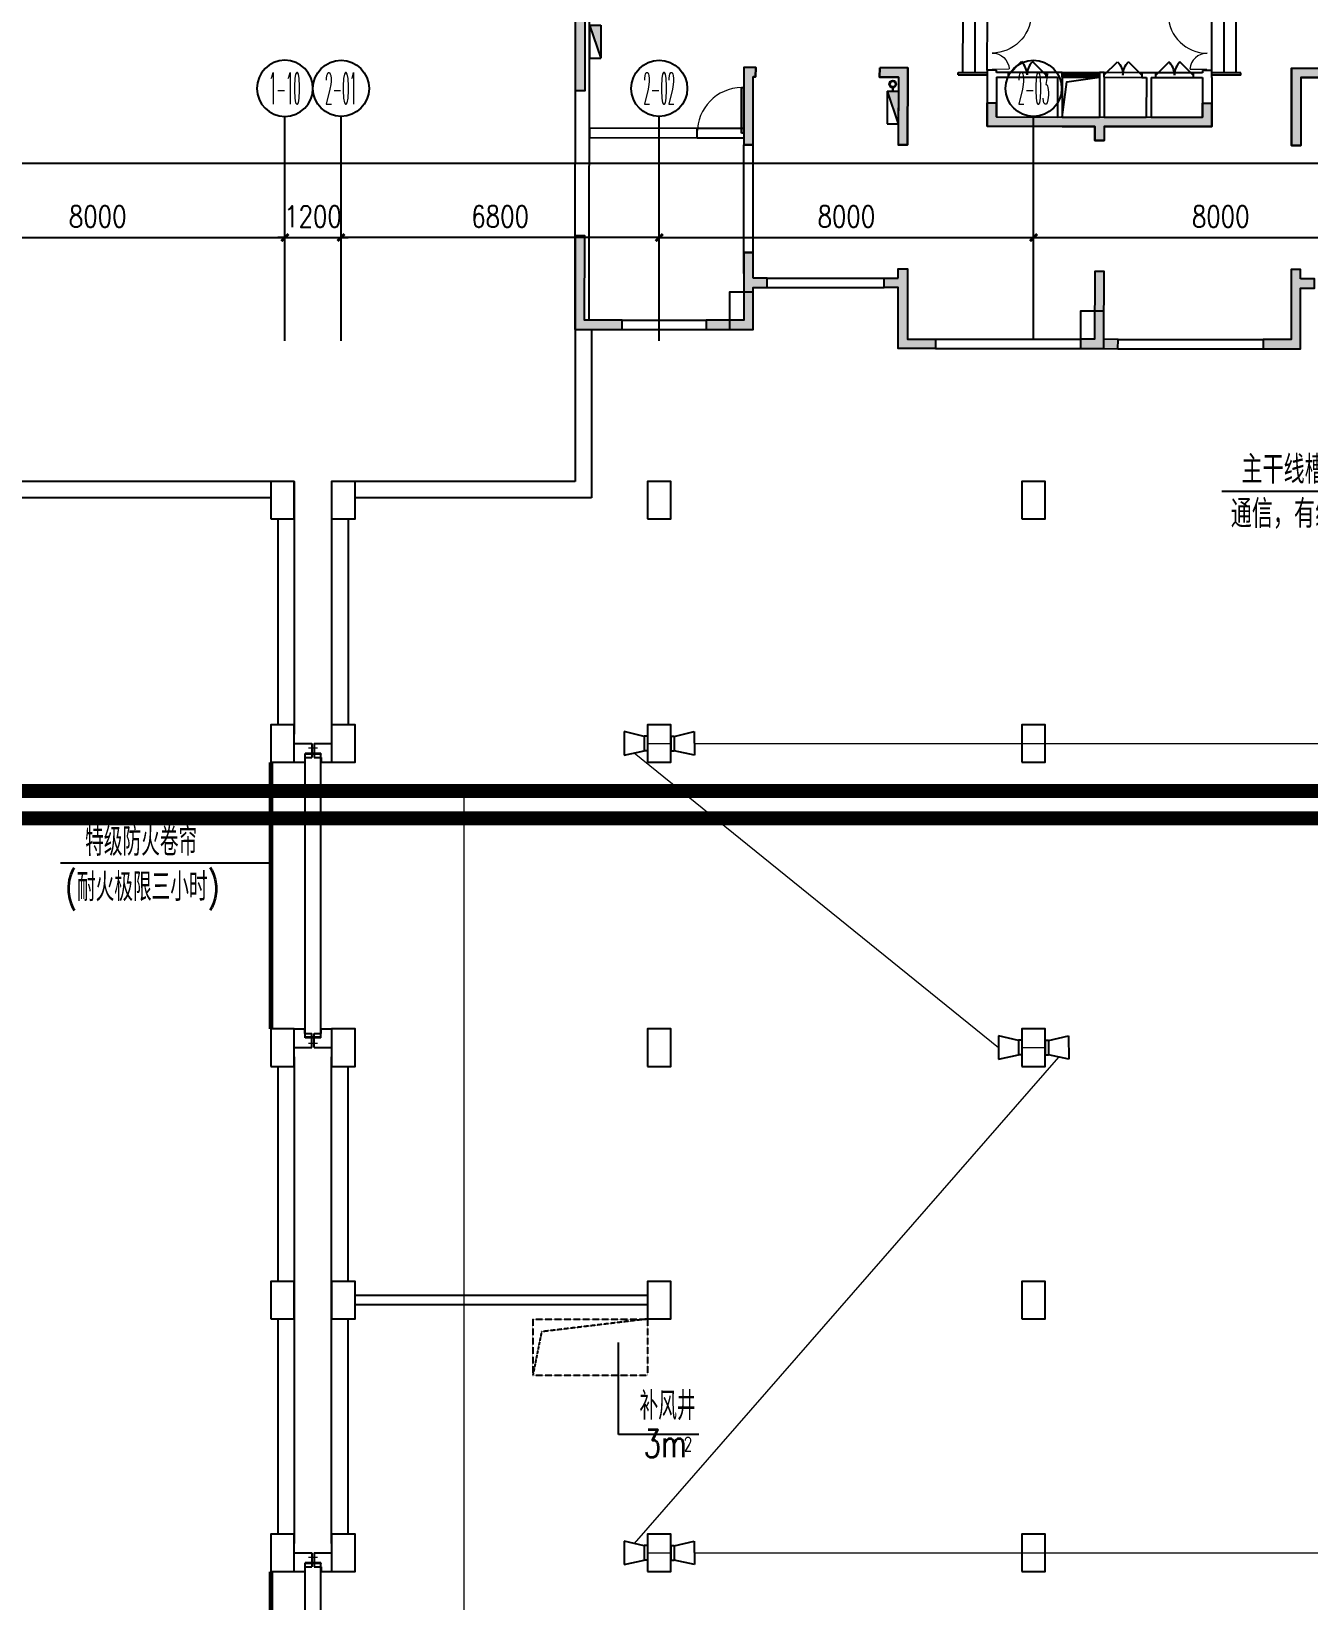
# Model space of a CAD drawing. Extents: x -781653 to 929899, y -295171 to 30012.
# Drawn here: x 249536 to 276832, y -156124 to -122583 of the extents above; entities that cross this region are included whole.
import ezdxf
from ezdxf.enums import TextEntityAlignment as Align

# ---------------------------------------------------------------- set-up
doc = ezdxf.new("R2010")
doc.units = 0
doc.header["$LTSCALE"] = 10
doc.header["$MEASUREMENT"] = 0
for name, pattern in [('BORDER', [1.75, 0.5, -0.25, 0.5, -0.25, 0, -0.25]), ('CENTER', [2, 1.25, -0.25, 0.25, -0.25]), ('DASH', [0.35, 0.25, -0.1]), ('DASHED', [0.75, 0.5, -0.25])]:
    doc.linetypes.add(name, pattern=pattern)
doc.layers.get('0').update_dxf_attribs({"linetype": 'CONTINUOUS'})
doc.layers.get('Defpoints').update_dxf_attribs({"linetype": 'CONTINUOUS'})
for name, color, linetype in [('A-STAIRS', 9, 'CONTINUOUS'), ('AXIS', 3, 'CONTINUOUS'), ('AXIS_TEXT', 7, 'CONTINUOUS'), ('COLUMN', 1, 'CONTINUOUS'), ('DOTE', 8, 'CENTER'), ('HT-TEXT', 7, 'CONTINUOUS'), ('JPS-X', 1, 'BORDER'), ('JPS-XHS', 7, 'CONTINUOUS'), ('LVTRY', 6, 'CONTINUOUS'), ('PUB_DIM', 3, 'CONTINUOUS'), ('RD-equip', 3, 'CONTINUOUS'), ('RD-text', 4, 'CONTINUOUS'), ('solid', 252, 'CONTINUOUS'), ('STAIR', 9, 'CONTINUOUS'), ('TEXT', 7, 'CONTINUOUS'), ('wall', 8, 'CONTINUOUS'), ('wall-jg', 7, 'CONTINUOUS'), ('WINDOW', 4, 'CONTINUOUS'), ('结构墙', 1, 'CONTINUOUS')]:
    doc.layers.add(name, color=color, linetype=linetype)
doc.layers.add('RD-line', color=2, linetype='CONTINUOUS', lineweight=0)
doc.layers.get('DOTE').off()
doc.styles.add('_TCH_AXIS', font='COMPLEX', dxfattribs={"bigfont": 'GBCBIG'})
doc.styles.add('_TEL_DIM', font='SIMPLEX', dxfattribs={"width": 0.8, "height": 3.5, "bigfont": 'HZTXT'})
doc.styles.add('COMPLEX', font='COMPLEX')
doc.styles.add('DIM_FONT', font='SIMPLEX', dxfattribs={"width": 0.8, "bigfont": 'HZTXT'})
doc.styles.add('FS2', font='tjromans.shx', dxfattribs={"width": 0.8, "bigfont": 'tjhztxt.shx'})
doc.linetypes.add('BRA', pattern='A,2.8,-0.1,["B",_TEL_DIM,S=0.07,R=0,X=0,Y=-0.12],-0.25', length=3.15)
doc.linetypes.add('CCTV', pattern='A,2.8,-0.1,["V",_TEL_DIM,S=0.07,R=0,X=0,Y=-0.12],-0.25', length=3.15)
doc.dimstyles.new('DIMN300', dxfattribs={"dimscale": 3, "dimtxt": 300, "dimasz": 100, "dimexe": 250, "dimexo": 300, "dimgap": 150, "dimtad": 1, "dimdec": 0, "dimzin": 0, "dimdsep": 46, "dimtxsty": 'DIM_FONT', "dimblk": 'ARCHTICK', "dimcen": 0.09, "dimclrt": 7, "dimazin": 2, "dimtfac": 1, "dimtdec": 0, "dimtix": 1, "dimtmove": 2, "dimatfit": 3, "dimfxl": 0, "dimtolj": 1, "dimtzin": 0, "dimarcsym": 0})

# ---------------------------------------------------------------- blocks, each defined once
blk = doc.blocks.new('DXHS')
at = {"layer": 'JPS-XHS'}
blk.add_hatch(color=256, dxfattribs=at).paths.add_polyline_path([(-350, 240), (-350, 0), (350, 0)])
at = {"layer": 'JPS-XHS', "linetype": 'Continuous'}
for p, q in [((-350, 240), (-350, 0)), ((-350, 240), (350, 240)), ((-350, 0), (350, 0)), ((350, 240), (350, 0))]:
    blk.add_line(p, q, dxfattribs=at)
at = {"layer": 'JPS-XHS'}
blk.add_line((-350, 240), (350, 0), dxfattribs=at)
blk = doc.blocks.new('FF')
at = {"linetype": 'Continuous'}
for radius in [75, 60]:
    blk.add_circle((0, 0), radius, dxfattribs=at)
blk = doc.blocks.new('$DorLib2D$00000116')
at = {"color": 0}
for p, q in [((-0.5, 0), (-0.146, 0.354)), ((0.5, 0), (0.146, 0.354))]:
    blk.add_line(p, q, dxfattribs=at)
for centre, start, end in [((-0.5, 0), 0, 45), ((0.5, 0), 135, 180)]:
    blk.add_arc(centre, 0.5, start, end, dxfattribs=at)
blk = doc.blocks.new('$WINLIB2D$00000001')
for p, q in [((-0.5, 0.5), (0.5, 0.5)), ((-0.5, 0.5), (-0.5, -0.5)), ((0.5, -0.5), (0.5, 0.5)), ((0.5, 0.167), (-0.5, 0.167)), ((0.5, -0.167), (-0.5, -0.167)), ((-0.5, -0.5), (0.5, -0.5))]:
    blk.add_line(p, q)
blk = doc.blocks.new('$DorLib2D$00000025')
at = {"const_width": 0.02}
for points in [[(0.481, -0.001), (0.481, 0.691)], [(-0.481, 0.001), (-0.481, 0.308)]]:
    blk.add_lwpolyline(points, dxfattribs=at)
at = {"lineweight": 13}
for centre, radius, start, end in [((0.505, -0.002), 0.699, 91.9397, 179.7238), ((-0.501, 0.003), 0.307, 359.7899, 85.7508)]:
    blk.add_arc(centre, radius, start, end, dxfattribs=at)
blk = doc.blocks.new('$DorLib2D$00000001')
for p, q in [((0.45, 0.975), (0.5, 0.975)), ((0.45, 0), (0.45, 0.975)), ((0.5, 0), (0.5, 0.975)), ((0.5, 0), (0.45, 0))]:
    blk.add_line(p, q)
at = {"lineweight": 13}
blk.add_arc((0.475, 0), 0.975, 91.4693, 180, dxfattribs=at)
blk = doc.blocks.new('A$C6717307E')
at = {"layer": 'solid'}
for points in [[(3800, 6150), (3850, 6150), (3850, 6350), (3600, 6350), (3600, 4700), (3800, 4700)], [(6900, 6150), (6900, 4700), (7100, 4700), (7100, 6350), (6500, 6350), (6500, 6150)], [(15300, 4700), (15500, 4700), (15500, 6150), (15900, 6150), (15900, 6350), (15300, 6350)], [(9000, 5300), (9000, 5600), (8800, 5600), (8800, 5100), (11100, 5100), (11100, 4800), (11300, 4800), (11300, 5100), (13600, 5100), (13600, 5600), (13400, 5600), (13400, 5300)]]:
    blk.add_hatch(color=8, dxfattribs=at).paths.add_polyline_path(points)
at = {"layer": 'JPS-X', "color": 8, "const_width": 50}
blk.add_lwpolyline([(6780, 5925), (6780, 5850)], dxfattribs=at)
at = {"layer": 'LVTRY', "color": 8}
blk.add_lwpolyline([(10400, 5300), (10498, 6056), (11200, 6150)], dxfattribs=at)
at = {"layer": 'STAIR', "color": 8}
for p, q in [((8280, 6250), (8280, 7500)), ((8540, 6250), (8540, 7500)), ((8800, 6300), (8800, 7500)), ((13600, 6300), (13600, 7500)), ((13860, 6250), (13860, 7500)), ((14120, 6250), (14120, 7500)), ((8180, 6250), (8800, 6250)), ((8180, 6200), (8180, 6250)), ((8180, 6200), (8800, 6200)), ((10050, 6250), (9250, 6250)), ((9250, 6150), (10050, 6150)), ((12100, 6250), (11300, 6250)), ((11300, 6150), (12100, 6150)), ((13200, 6250), (12400, 6250)), ((12400, 6150), (13200, 6150)), ((14220, 6250), (13600, 6250)), ((14220, 6200), (13600, 6200)), ((14220, 6200), (14220, 6250)), ((3600, 5050), (2600, 5050)), ((2600, 4850), (3600, 4850))]:
    blk.add_line(p, q, dxfattribs=at)
at = {"layer": 'wall', "color": 8}
for p, q in [((9000, 6300), (8800, 6300)), ((8800, 6300), (8800, 6150)), ((8800, 6150), (8800, 5100)), ((9000, 6250), (9000, 6300)), ((9250, 6250), (9000, 6250)), ((9000, 6150), (9000, 5300)), ((9000, 6150), (9250, 6150)), ((9250, 6150), (9250, 6250)), ((10400, 6250), (10050, 6250)), ((10050, 6250), (10050, 6150)), ((10050, 6150), (10300, 6150)), ((10300, 6150), (10300, 5300)), ((10400, 6150), (10400, 6250)), ((10400, 6150), (10400, 5300)), ((11300, 6250), (11200, 6250)), ((11200, 6250), (11200, 6150)), ((11200, 6150), (11200, 5300)), ((11300, 6150), (11300, 6250)), ((11300, 6150), (11300, 5300)), ((12300, 6250), (12100, 6250)), ((12100, 6250), (12100, 6150)), ((12100, 6150), (12200, 6150)), ((12200, 6150), (12200, 5300)), ((12400, 6250), (12300, 6250)), ((12300, 6150), (12300, 5300)), ((12300, 6150), (12400, 6150)), ((12400, 6150), (12400, 6250)), ((13400, 6250), (13200, 6250)), ((13200, 6250), (13200, 6150)), ((13200, 6150), (13400, 6150)), ((13600, 6300), (13400, 6300)), ((13400, 6300), (13400, 6250)), ((13400, 6150), (13400, 5300)), ((13600, 6150), (13600, 6300)), ((13600, 6150), (13600, 5100)), ((2600, 5050), (300, 5050)), ((300, 5050), (300, 4850)), ((2600, 4850), (2600, 5050)), ((3600, 5050), (3600, 4850)), ((8800, 5100), (10400, 5100)), ((9000, 5300), (10300, 5300)), ((10400, 5300), (11200, 5300)), ((10400, 5100), (11100, 5100)), ((11100, 5100), (11100, 4800)), ((11200, 5300), (11200, 5300)), ((11300, 5300), (12200, 5300)), ((11300, 5100), (12300, 5100)), ((11300, 5100), (11300, 4800)), ((11300, 5100), (11300, 5100)), ((12300, 5300), (13400, 5300)), ((12300, 5100), (13600, 5100)), ((300, 4850), (2600, 4850)), ((3600, 2400), (3600, 4700)), ((3600, 4700), (3800, 4700)), ((3800, 2400), (3800, 4700)), ((11300, 4800), (11100, 4800)), ((3600, 2400), (3800, 2400))]:
    blk.add_line(p, q, dxfattribs=at)
at = {"layer": 'wall-jg', "color": 8}
for p, q in [((3850, 6350), (3600, 6350)), ((3600, 6350), (3600, 4700)), ((3800, 4700), (3800, 6150)), ((3850, 6150), (3800, 6150)), ((3850, 6350), (3850, 6150)), ((7100, 6350), (6500, 6350)), ((6500, 6150), (6500, 6350)), ((6900, 6150), (6500, 6150)), ((6900, 6150), (6900, 4700)), ((7100, 6350), (7100, 4700)), ((15300, 6350), (15900, 6350)), ((15300, 6350), (15300, 4700)), ((15500, 6150), (15500, 4700)), ((15500, 6150), (15900, 6150)), ((8800, 5600), (9000, 5600)), ((8800, 5100), (8800, 5600)), ((9000, 5300), (9000, 5600)), ((13400, 5600), (13600, 5600)), ((13400, 5300), (13400, 5600)), ((13600, 5100), (13600, 5600)), ((300, 5050), (300, 5050)), ((300, 4850), (300, 5050)), ((11100, 5100), (8800, 5100)), ((9000, 5300), (13400, 5300)), ((11100, 5100), (11100, 4800)), ((11300, 5100), (11300, 4800)), ((11300, 5100), (13600, 5100)), ((300, 4850), (300, 4850)), ((3800, 4700), (3600, 4700)), ((7100, 4700), (6900, 4700)), ((11100, 4800), (11300, 4800)), ((15300, 4700), (15500, 4700)), ((3800, 2400), (3600, 2400)), ((3600, 1950), (3600, 2400)), ((3800, 1950), (3800, 2400))]:
    blk.add_line(p, q, dxfattribs=at)
at = {"layer": 'JPS-X', "color": 8, "rotation": 270}
blk.add_blockref('FF', (6780, 6000), dxfattribs=at)
at = {"layer": 'JPS-XHS', "color": 8, "xscale": -1, "rotation": 90}
for p in [(540, 6900), (6900, 5500)]:
    blk.add_blockref('DXHS', p, dxfattribs=at)
at = {"layer": 'WINDOW', "color": 8}
for name, p, xscale, yscale, zscale, rotation in [('$DorLib2D$00000025', (8900, 6900), -1199.999999999999, 1199.999999999999, -1200, 270), ('$DorLib2D$00000025', (13500, 6900), 1199.999999999999, 1199.999999999999, -1200, 90), ('$DorLib2D$00000116', (9650, 6200), 800, 800, 800, 359.9999999999974), ('$WINLIB2D$00000001', (10800, 6200), -799.9999999999999, 99.99999999999999, 800, 179.9999999999999), ('$DorLib2D$00000001', (3100, 4950), 999.9999999999995, 999.9999999999995, -1000, 359.9999999998243)]:
    blk.add_blockref(name, p, dxfattribs=dict(at, xscale=xscale, yscale=yscale, zscale=zscale, rotation=rotation))
at = {"layer": 'WINDOW', "color": 8, "yscale": 799.9999999999999}
for p, xscale, zscale in [((11700, 6200), -799.9999999999999, -800), ((12800, 6200), 799.9999999999999, 800)]:
    blk.add_blockref('$DorLib2D$00000116', p, dxfattribs=dict(at, xscale=xscale, zscale=zscale))
blk = doc.blocks.new('A$C1B283A79')
at = {"layer": 'solid'}
for points in [[(0, 7500), (0, 5500), (200, 5500), (200, 7300), (450, 7300), (450, 7500)], [(3800, 5800), (3850, 5800), (3850, 6000), (3600, 6000), (3600, 4350), (3800, 4350)], [(6900, 5800), (6900, 4350), (7100, 4350), (7100, 6000), (6500, 6000), (6500, 5800)], [(15300, 4350), (15500, 4350), (15500, 5800), (15900, 5800), (15900, 6000), (15300, 6000)], [(9000, 4950), (9000, 5250), (8800, 5250), (8800, 4750), (11100, 4750), (11100, 4450), (11300, 4450), (11300, 4750), (13600, 4750), (13600, 5250), (13400, 5250), (13400, 4950)], [(1000, 400), (1000, 600), (200, 600), (200, 2400), (0, 2400), (0, 400)], [(2800, 600), (2800, 400), (3800, 400), (3800, 1300), (4100, 1300), (4100, 1500), (3800, 1500), (3800, 2050), (3600, 2050), (3600, 600)], [(7100, 1700), (6900, 1700), (6900, 1500), (6600, 1500), (6600, 1300), (6900, 1300), (6900, 0), (7700, 0), (7700, 200), (7100, 200)], [(15300, 200), (14700, 200), (14700, 0), (15500, 0), (15500, 1300), (15800, 1300), (15800, 1500), (15500, 1500), (15500, 1700), (15300, 1700)], [(11600, 0), (11600, 200), (11300, 200), (11300, 1650), (11100, 1650), (11100, 200), (10800, 200), (10800, 0)]]:
    blk.add_hatch(color=256, dxfattribs=at).paths.add_polyline_path(points)
at = {"layer": 'wall-jg'}
for points in [[(450, 7300), (200, 7300), (200, 5500), (0, 5500), (0, 7500), (450, 7500)], [(6500, 6000), (6500, 5800), (6900, 5800), (6900, 4350), (7100, 4350), (7100, 6000)], [(15900, 6000), (15900, 5800), (15500, 5800), (15500, 4350), (15300, 4350), (15300, 6000)]]:
    blk.add_lwpolyline(points, close=True, dxfattribs=at)
for points in [[(3600, 4350), (3800, 4350), (3800, 5800), (3850, 5800), (3850, 6000), (3600, 6000), (3600, 4350)], [(13400, 5250), (13600, 5250), (13600, 4750), (11300, 4750), (11300, 4450), (11100, 4450), (11100, 4750), (8800, 4750), (8800, 5250), (9000, 5250), (9000, 4950), (13400, 4950), (13400, 5250)], [(0, 400), (1000, 400), (1000, 600), (200, 600), (200, 2400), (0, 2400), (0, 400)], [(3800, 1500), (3800, 2050), (3600, 2050), (3600, 600), (2800, 600), (2800, 400), (3800, 400), (3800, 1300), (4100, 1300), (4100, 1500), (3800, 1500)], [(6900, 1500), (6900, 1700), (7100, 1700), (7100, 200), (7700, 200), (7700, 0), (6900, 0), (6900, 1300), (6600, 1300), (6600, 1500), (6900, 1500)], [(15500, 1500), (15500, 1700), (15300, 1700), (15300, 200), (14700, 200), (14700, 0), (15500, 0), (15500, 1300), (15800, 1300), (15800, 1500), (15500, 1500)], [(11600, 200), (11300, 200), (11300, 1650), (11100, 1650), (11100, 200), (10800, 200), (10800, 0), (11600, 0), (11600, 200)]]:
    blk.add_lwpolyline(points, dxfattribs=at)
blk = doc.blocks.new('A$C0FE76EBE')
at = {"layer": 'COLUMN'}
for points in [[(-162732, 57196), (-162232, 57196), (-162232, 57996), (-162732, 57996)], [(-155232, 56788), (-154732, 56788), (-154732, 57588), (-155232, 57588)], [(-172537, 53147), (-172037, 53147), (-172037, 53947), (-172537, 53947)], [(-171237, 53147), (-170737, 53147), (-170737, 53947), (-171237, 53947)], [(-164487, 53147), (-163987, 53147), (-163987, 53947), (-164487, 53947)], [(-156487, 53147), (-155987, 53147), (-155987, 53947), (-156487, 53947)], [(-172537, 47947), (-172037, 47947), (-172037, 48747), (-172537, 48747)], [(-171237, 47947), (-170737, 47947), (-170737, 48747), (-171237, 48747)], [(-164487, 47947), (-163987, 47947), (-163987, 48747), (-164487, 48747)], [(-156487, 47947), (-155987, 47947), (-155987, 48747), (-156487, 48747)], [(-172537, 41447), (-172037, 41447), (-172037, 42247), (-172537, 42247)], [(-171237, 41447), (-170737, 41447), (-170737, 42247), (-171237, 42247)], [(-164487, 41447), (-163987, 41447), (-163987, 42247), (-164487, 42247)], [(-156487, 41447), (-155987, 41447), (-155987, 42247), (-156487, 42247)], [(-172537, 36047), (-172037, 36047), (-172037, 36847), (-172537, 36847)], [(-171237, 36047), (-170737, 36047), (-170737, 36847), (-171237, 36847)], [(-164487, 36047), (-163987, 36047), (-163987, 36847), (-164487, 36847)], [(-156487, 36047), (-155987, 36047), (-155987, 36847), (-156487, 36847)], [(-172537, 30647), (-172037, 30647), (-172037, 31447), (-172537, 31447)], [(-171237, 30647), (-170737, 30647), (-170737, 31447), (-171237, 31447)], [(-164487, 30647), (-163987, 30647), (-163987, 31447), (-164487, 31447)], [(-156487, 30647), (-155987, 30647), (-155987, 31447), (-156487, 31447)]]:
    blk.add_lwpolyline(points, close=True, dxfattribs=at)
at = {"layer": '结构墙', "linetype": 'ByBlock'}
for p, q in [((-166032, 57199), (-166032, 53947)), ((-165682, 57199), (-165682, 53597)), ((-172037, 53947), (-190032, 53947)), ((-172037, 53947), (-172037, 48547)), ((-166032, 53947), (-171237, 53947)), ((-171237, 53947), (-171237, 48547)), ((-172537, 53597), (-179987, 53597)), ((-165682, 53597), (-170737, 53597)), ((-172387, 53147), (-172387, 48747)), ((-170887, 53147), (-170887, 48747)), ((-172037, 41647), (-172037, 31247)), ((-171237, 31247), (-171237, 41647)), ((-172387, 41447), (-172387, 36847)), ((-170887, 36847), (-170887, 41447)), ((-172387, 36047), (-172387, 31447)), ((-170887, 31447), (-170887, 36047))]:
    blk.add_line(p, q, dxfattribs=at)
at = {"layer": '结构墙'}
for p, q in [((-172037, 48347), (-171662, 48347)), ((-171662, 48347), (-171662, 48047)), ((-171612, 48347), (-171612, 48047)), ((-171612, 48347), (-171237, 48347)), ((-171812, 48047), (-171812, 47947)), ((-171812, 48047), (-171662, 48047)), ((-171612, 48047), (-171462, 48047)), ((-171462, 48047), (-171462, 47947)), ((-172037, 47947), (-171812, 47947)), ((-171462, 47947), (-171237, 47947)), ((-172037, 42247), (-171812, 42247)), ((-171812, 42147), (-171812, 42247)), ((-171812, 42147), (-171662, 42147)), ((-171662, 41847), (-171662, 42147)), ((-171612, 41847), (-171612, 42147)), ((-171612, 42147), (-171462, 42147)), ((-171462, 42147), (-171462, 42247)), ((-171462, 42247), (-171237, 42247)), ((-172037, 41847), (-171662, 41847)), ((-171612, 41847), (-171237, 41847)), ((-172037, 31047), (-171662, 31047)), ((-171662, 31047), (-171662, 30747)), ((-171612, 31047), (-171237, 31047)), ((-171612, 31047), (-171612, 30747)), ((-172037, 30647), (-171812, 30647)), ((-171812, 30747), (-171662, 30747)), ((-171812, 30747), (-171812, 30647)), ((-171612, 30747), (-171462, 30747)), ((-171462, 30747), (-171462, 30647)), ((-171462, 30647), (-171237, 30647))]:
    blk.add_line(p, q, dxfattribs=at)
blk = doc.blocks.new('_ArchTick')
at = {"color": 0, "linetype": 'ByBlock', "const_width": 0.4}
blk.add_lwpolyline([(-0.5, -0.5), (0.5, 0.5)], dxfattribs=at)
blk = doc.blocks.new('*D110')
at = {"layer": 'Defpoints', "color": 0}
for p in [(103864, 114956), (95864, 112319), (103864, 112319)]:
    blk.add_point(p, dxfattribs=at)
at = {"layer": 'PUB_DIM', "color": 0, "lineweight": -2}
for p, q in [((95864, 112769), (95864, 115331)), ((103864, 112769), (103864, 115331)), ((95864, 114956), (103864, 114956))]:
    blk.add_line(p, q, dxfattribs=at)
at = {"layer": 'PUB_DIM', "color": 0, "lineweight": -2, "xscale": 150, "yscale": 150, "zscale": 150, "rotation": 180}
blk.add_blockref('_ArchTick', (95864, 114956), dxfattribs=at)
at = {"layer": 'PUB_DIM', "color": 0, "lineweight": -2, "xscale": 150, "yscale": 150, "zscale": 150}
blk.add_blockref('_ArchTick', (103864, 114956), dxfattribs=at)
at = {"layer": 'PUB_DIM', "color": 7, "insert": (99864, 115406), "char_height": 450, "attachment_point": 5, "style": 'DIM_FONT'}
blk.add_mtext('\\A1;8000', dxfattribs=at)
blk = doc.blocks.new('*D111')
at = {"layer": 'Defpoints', "color": 0}
for p in [(95864, 114956), (87864, 112319), (95864, 112319)]:
    blk.add_point(p, dxfattribs=at)
at = {"layer": 'PUB_DIM', "color": 0, "lineweight": -2}
for p, q in [((87864, 112769), (87864, 115331)), ((95864, 112769), (95864, 115331)), ((87864, 114956), (95864, 114956))]:
    blk.add_line(p, q, dxfattribs=at)
at = {"layer": 'PUB_DIM', "color": 0, "lineweight": -2, "xscale": 150, "yscale": 150, "zscale": 150, "rotation": 180}
blk.add_blockref('_ArchTick', (87864, 114956), dxfattribs=at)
at = {"layer": 'PUB_DIM', "color": 0, "lineweight": -2, "xscale": 150, "yscale": 150, "zscale": 150}
blk.add_blockref('_ArchTick', (95864, 114956), dxfattribs=at)
at = {"layer": 'PUB_DIM', "color": 7, "insert": (91864, 115406), "char_height": 450, "attachment_point": 5, "style": 'DIM_FONT'}
blk.add_mtext('\\A1;8000', dxfattribs=at)
blk = doc.blocks.new('*D112')
at = {"layer": 'Defpoints', "color": 0}
for p in [(79864, 114956), (71864, 112319), (79864, 112319)]:
    blk.add_point(p, dxfattribs=at)
at = {"layer": 'PUB_DIM', "color": 0, "lineweight": -2}
for p, q in [((71864, 112769), (71864, 115331)), ((79864, 112769), (79864, 115331)), ((71864, 114956), (79864, 114956))]:
    blk.add_line(p, q, dxfattribs=at)
at = {"layer": 'PUB_DIM', "color": 0, "lineweight": -2, "xscale": 150, "yscale": 150, "zscale": 150, "rotation": 180}
blk.add_blockref('_ArchTick', (71864, 114956), dxfattribs=at)
at = {"layer": 'PUB_DIM', "color": 0, "lineweight": -2, "xscale": 150, "yscale": 150, "zscale": 150}
blk.add_blockref('_ArchTick', (79864, 114956), dxfattribs=at)
at = {"layer": 'PUB_DIM', "color": 7, "insert": (75864, 115406), "char_height": 450, "attachment_point": 5, "style": 'DIM_FONT'}
blk.add_mtext('\\A1;8000', dxfattribs=at)
blk = doc.blocks.new('*D118')
at = {"layer": 'Defpoints', "color": 0}
for p in [(295364, 116544), (25264, 112319), (295364, 112296)]:
    blk.add_point(p, dxfattribs=at)
at = {"layer": 'PUB_DIM', "color": 0, "lineweight": -2}
for p, q in [((25264, 112769), (25264, 116919)), ((295364, 112746), (295364, 116919)), ((25264, 116544), (295364, 116544))]:
    blk.add_line(p, q, dxfattribs=at)
at = {"layer": 'PUB_DIM', "color": 0, "lineweight": -2, "xscale": 150, "yscale": 150, "zscale": 150, "rotation": 180}
blk.add_blockref('_ArchTick', (25264, 116544), dxfattribs=at)
at = {"layer": 'PUB_DIM', "color": 0, "lineweight": -2, "xscale": 150, "yscale": 150, "zscale": 150}
blk.add_blockref('_ArchTick', (295364, 116544), dxfattribs=at)
at = {"layer": 'PUB_DIM', "color": 7, "insert": (160314, 116994), "char_height": 450, "attachment_point": 5, "style": 'DIM_FONT'}
blk.add_mtext('\\A1;270100', dxfattribs=at)
blk = doc.blocks.new('_AXISO')
blk.add_circle((0, 0), 0.5)
at = {"layer": 'AXIS_TEXT', "style": 'COMPLEX', "width": 1.041667}
blk.add_attdef('A', text='', height=0.56, dxfattribs=at).set_placement((-0.25, -0.28), (0.25, -0.28), align=Align.FIT)
blk = doc.blocks.new('*D161')
at = {"layer": 'Defpoints', "color": 0}
for p in [(81064, 114956), (81064, 112296), (87864, 112296)]:
    blk.add_point(p, dxfattribs=at)
at = {"layer": 'PUB_DIM', "color": 0, "lineweight": -2}
for p, q in [((81064, 112746), (81064, 115331)), ((87864, 112746), (87864, 115331)), ((87864, 114956), (81064, 114956))]:
    blk.add_line(p, q, dxfattribs=at)
at = {"layer": 'PUB_DIM', "color": 0, "lineweight": -2, "xscale": 150, "yscale": 150, "zscale": 150, "rotation": 180}
blk.add_blockref('_ArchTick', (81064, 114956), dxfattribs=at)
at = {"layer": 'PUB_DIM', "color": 0, "lineweight": -2, "xscale": 150, "yscale": 150, "zscale": 150}
blk.add_blockref('_ArchTick', (87864, 114956), dxfattribs=at)
at = {"layer": 'PUB_DIM', "color": 7, "insert": (84464, 115406), "char_height": 450, "attachment_point": 5, "style": 'DIM_FONT'}
blk.add_mtext('\\A1;6800', dxfattribs=at)
blk = doc.blocks.new('*D162')
at = {"layer": 'Defpoints', "color": 0}
for p in [(81064, 114956), (79864, 112296), (81064, 112296)]:
    blk.add_point(p, dxfattribs=at)
at = {"layer": 'PUB_DIM', "color": 0, "lineweight": -2}
for p, q in [((79864, 112746), (79864, 115331)), ((81064, 112746), (81064, 115331)), ((79864, 114956), (79714, 114956)), ((79864, 114956), (81064, 114956)), ((81064, 114956), (81214, 114956))]:
    blk.add_line(p, q, dxfattribs=at)
at = {"layer": 'PUB_DIM', "color": 0, "lineweight": -2, "xscale": 150, "yscale": 150, "zscale": 150}
blk.add_blockref('_ArchTick', (79864, 114956), dxfattribs=at)
at = {"layer": 'PUB_DIM', "color": 0, "lineweight": -2, "xscale": 150, "yscale": 150, "zscale": 150, "rotation": 180}
blk.add_blockref('_ArchTick', (81064, 114956), dxfattribs=at)
at = {"layer": 'PUB_DIM', "color": 7, "insert": (80464, 115406), "char_height": 450, "attachment_point": 5, "style": 'DIM_FONT'}
blk.add_mtext('\\A1;1200', dxfattribs=at)
blk = doc.blocks.new('A$C39E649AF')
at = {"layer": 'TEXT', "style": 'FS2', "width": 0.7}
for s, height, p in [('m', 600, (179, 0)), ('2', 300, (481, 220))]:
    blk.add_text(s, height=height, rotation=0.1611, dxfattribs=at).set_placement(p, align=Align.BOTTOM_CENTER)
blk = doc.blocks.new('adasdasdasd')
at = {"layer": 'RD-equip'}
for p, q in [((-151, 430), (-251, 0)), ((-154, 500), (-154, 430)), ((-154, 500), (159, 500)), ((-154, 430), (159, 430)), ((251, 0), (158, 430)), ((159, 500), (159, 430)), ((-251, 0), (251, 0))]:
    blk.add_line(p, q, dxfattribs=at)
blk = doc.blocks.new('A$C35934B5C')
at = {"layer": 'AXIS'}
for p, q in [((79864.2, 112746.4), (79864.2, 117544.5)), ((81064.2, 112768.8), (81064.2, 117544.5)), ((87864.2, 112768.8), (87864.2, 117544.5)), ((95864.2, 112768.8), (95864.2, 117544.5))]:
    blk.add_line(p, q, dxfattribs=at)
ref = blk.add_blockref('_AXISO', (79864.2, 118144.5), dxfattribs=dict(at, xscale=-1200, yscale=1200, zscale=1200, rotation=180))
ref.add_attrib('A', '1-10', dxfattribs={"layer": 'AXIS_TEXT', "linetype": 'ByBlock', "height": 678.82, "style": '_TCH_AXIS', "width": 0.3}).set_placement((79524.8, 117805.1), (80203.6, 117805.1), align=Align.FIT)
ref = blk.add_blockref('_AXISO', (81064.2, 118144.5), dxfattribs=dict(at, xscale=1200, yscale=1200, zscale=1200))
ref.add_attrib('A', '2-01', dxfattribs={"layer": 'AXIS_TEXT', "linetype": 'ByBlock', "height": 678.82, "style": '_TCH_AXIS', "width": 0.28}).set_placement((80724.8, 117805.1), (81403.6, 117805.1), align=Align.FIT)
ref = blk.add_blockref('_AXISO', (87864.2, 118144.5), dxfattribs=dict(at, xscale=1200, yscale=1200, zscale=1200))
ref.add_attrib('A', '2-02', dxfattribs={"layer": 'AXIS_TEXT', "linetype": 'ByBlock', "height": 678.82, "style": '_TCH_AXIS', "width": 0.2625}).set_placement((87524.8, 117805.1), (88203.6, 117805.1), align=Align.FIT)
ref = blk.add_blockref('_AXISO', (95864.2, 118144.5), dxfattribs=dict(at, xscale=1200, yscale=1200, zscale=1200))
ref.add_attrib('A', '2-03', dxfattribs={"layer": 'AXIS_TEXT', "linetype": 'ByBlock', "height": 678.82, "style": '_TCH_AXIS', "width": 0.2625}).set_placement((95524.8, 117805.1), (96203.6, 117805.1), align=Align.FIT)
at = {"layer": 'PUB_DIM'}
for base, p1, p2, picture, middle in [((295364.2, 116543.9), (25264.2, 112318.8), (295364.2, 112296.4), '*D118', (160314.2, 116993.9)), ((81064.2, 114956.2), (79864.2, 112296.4), (81064.2, 112296.4), '*D162', (80464.2, 115406.2)), ((81064.2, 114956.2), (87864.2, 112296.4), (81064.2, 112296.4), '*D161', (84464.2, 115406.2))]:
    dim = blk.add_linear_dim(base=base, p1=p1, p2=p2, dimstyle='DIMN300', override={"dimscale": 1.5}, dxfattribs=at)
    dim.commit()
    dim.dimension.update_dxf_attribs({"geometry": picture, "text_midpoint": middle})
for p1, p2, picture, middle in [((71864.2, 112318.8), (79864.2, 112318.8), '*D112', (75864.2, 115406.2)), ((87864.2, 112318.8), (95864.2, 112318.8), '*D111', (91864.2, 115406.2)), ((95864.2, 112318.8), (103864.2, 112318.8), '*D110', (99864.2, 115406.2))]:
    dim = blk.add_aligned_dim(p1=p1, p2=p2, distance=2637.4, dimstyle='DIMN300', override={"dimscale": 1.5}, dxfattribs=at)
    dim.commit()
    dim.dimension.update_dxf_attribs({"geometry": picture, "text_midpoint": middle})

msp = doc.modelspace()

# ---------------------------------------------------------------- linework, layer by layer
at = {"layer": 'A-STAIRS', "linetype": 'DASH'}
for p, q in [((260253.8, -150105.1), (260253.8, -151305.1)), ((260253.8, -150105.1), (262703.8, -150105.1)), ((262703.8, -150105.1), (262703.8, -151305.1)), ((260253.8, -151305.1), (262703.8, -151305.1))]:
    msp.add_line(p, q, dxfattribs=at)
msp.add_lwpolyline([(262703.8, -150105.1), (260439.4, -150377), (260253.8, -151305.1)], dxfattribs=at)
at = {"layer": 'HT-TEXT'}
msp.add_line((250157.4, -140355.2, 0), (254653.8, -140355.2, 0), dxfattribs=at)
at = {"layer": 'RD-line', "linetype": 'BRA', "ltscale": 0.8}
for p, q in [((262703.8, -137805.1), (263203.8, -137805.1)), ((263704, -137805.1), (278203.5, -137805.1)), ((262418.4, -138006.6), (270203.5, -144302)), ((271489.1, -144506.6), (262418.9, -154901.2)), ((262703.8, -155105.1), (263203.8, -155105.1)), ((263704, -155105.1), (278203.5, -155105.1))]:
    msp.add_line(p, q, dxfattribs=at)
at = {"layer": 'RD-line', "linetype": 'CCTV', "ltscale": 0.8}
msp.add_line((258781.4, -138821.7), (258781.4, -193946.4), dxfattribs=at)
at = {"layer": 'RD-line'}
msp.add_line((270703.8, -144305.1), (271203.8, -144304.5), dxfattribs=at)
at = {"layer": 'RD-line', "linetype": 'DASHED', "const_width": 300}
msp.add_lwpolyline([(453905.7, -138821.7), (217379, -138821.7)], dxfattribs=at)
at = {"layer": 'RD-line', "const_width": 300}
msp.add_lwpolyline([(453467.9, -139403.3), (216965.4, -139403.3)], dxfattribs=at)
at = {"layer": 'RD-text'}
msp.add_line((274975.8, -132409.1), (282666.2, -132409.1), dxfattribs=at)
at = {"layer": 'STAIR'}
for p, q in [((255388.8, -144080.2, 0), (255388.8, -138015.1, 0)), ((255388.8, -138015.1, 0), (255388.8, -138030.1, 0)), ((255718.8, -138015.1, 0), (255388.8, -138015.1, 0)), ((255718.8, -138030.1, 0), (255388.8, -138030.1, 0)), ((255718.8, -144080.2, 0), (255718.8, -138015.1, 0)), ((255718.8, -138015.1, 0), (255718.8, -138030.1, 0)), ((255388.8, -144095.2, 0), (255388.8, -144080.2, 0)), ((255718.8, -144080.2, 0), (255388.8, -144080.2, 0)), ((255718.8, -144095.2, 0), (255388.8, -144095.2, 0)), ((255718.8, -144095.2, 0), (255718.8, -144080.2, 0)), ((255718.8, -155315.1, 0), (255388.8, -155315.1, 0)), ((255388.8, -155315.1, 0), (255388.8, -155330.1, 0)), ((255388.8, -161380.2, 0), (255388.8, -155315.1, 0)), ((255718.8, -155330.1, 0), (255388.8, -155330.1, 0)), ((255718.8, -155315.1, 0), (255718.8, -155330.1, 0)), ((255718.8, -161380.2, 0), (255718.8, -155315.1, 0))]:
    msp.add_line(p, q, dxfattribs=at)
at = {"layer": 'STAIR', "const_width": 30, "elevation": 0}
for points in [[(255453.8, -137900.1), (255653.8, -137900.1)], [(255453.8, -144210.2), (255653.8, -144210.2)], [(255453.8, -155200.1), (255653.8, -155200.1)]]:
    msp.add_lwpolyline(points, dxfattribs=at)
at = {"layer": 'TEXT'}
for p, q in [((262081.2, -152570.5), (262081.2, -150606.2)), ((263799.8, -152570.5), (262081.2, -152570.5))]:
    msp.add_line(p, q, dxfattribs=at)
at = {"layer": 'wall'}
for p, q in [((262703.8, -149605.1), (256453.8, -149605.1)), ((262703.8, -149805.1), (256453.8, -149805.1))]:
    msp.add_line(p, q, dxfattribs=at)
at = {"layer": 'wall', "linetype": 'ByBlock'}
for points in [[(265259.6, -128057), (267759.6, -128059.8)], [(265259.9, -127857), (267759.9, -127859.8)], [(262158.9, -128753.6), (263958.9, -128755.6)], [(262158.6, -128953.6), (263958.6, -128955.6)], [(268858.2, -129361.1), (271958.2, -129364.5)], [(268858.4, -129161.1), (271958.4, -129164.5)], [(272758.2, -129365.4), (274458.2, -129367.3)], [(272758.4, -129165.4), (274458.4, -129167.3)], [(274458.2, -129367.3), (275858.2, -129368.9)], [(274458.4, -129167.3), (275858.4, -129168.9)]]:
    msp.add_lwpolyline(points, dxfattribs=at)
at = {"layer": 'WINDOW', "linetype": 'DASH', "ltscale": 2, "const_width": 100}
for points in [[(254653.8, -138205.1), (254653.8, -143905.1)], [(254653.8, -155505.1), (254653.8, -161205.1)]]:
    msp.add_lwpolyline(points, dxfattribs=at)
at = {"layer": '结构墙', "linetype": 'ByBlock'}
for points in [[(261158.6, -128952.5), (261166.6, -121852.5)], [(261458.9, -128752.8), (261466.2, -122152.8)]]:
    msp.add_lwpolyline(points, dxfattribs=at)

# ---------------------------------------------------------------- block references
at = {"rotation": 359.9360638265084}
msp.add_blockref('A$C6717307E', (261157.8, -129702.5), dxfattribs=at)
at = {"layer": 'DOTE', "color": 3}
msp.add_blockref('A$C35934B5C', (175089.6, -241945.8), dxfattribs=at)
at = {"layer": 'RD-equip', "rotation": 269.9204302749589}
for p in [(262203.5, -137802), (270203.5, -144302), (262203.5, -155102)]:
    msp.add_blockref('adasdasdasd', p, dxfattribs=at)
at = {"layer": 'RD-equip', "xscale": -1, "rotation": 90.0795697250411}
for p in [(263704, -137802), (271704, -144302), (263704, -155102)]:
    msp.add_blockref('adasdasdasd', p, dxfattribs=at)
at = {"layer": 'TEXT'}
msp.add_blockref('A$C39E649AF', (263087.7, -153240.4), dxfattribs=at)
at = {"layer": 'wall', "rotation": 359.9360638265084}
msp.add_blockref('A$C1B283A79', (261158.2, -129352.5), dxfattribs=at)
at = {"layer": '结构墙'}
msp.add_blockref('A$C0FE76EBE', (427190.6, -186151.8), dxfattribs=at)

# ---------------------------------------------------------------- texts
at = {"layer": 'RD-text', "style": '_TEL_DIM', "width": 0.75}
for s, p in [('主干线槽：MR300*200', (275397.7, -132248.3)), ('通信，有线电视2：1分隔', (275168.6, -133195.1))]:
    msp.add_text(s, height=600, dxfattribs=at).set_placement(p)
at = {"layer": 'TEXT', "style": 'FS2', "width": 0.7}
msp.add_text('特级防火卷帘', height=600, rotation=0.16112, dxfattribs=at).set_placement((251883.5, -140203.4, 0), align=Align.CENTER)
msp.add_text('(耐火极限三小时)', height=600, rotation=0.16112, dxfattribs=at).set_placement((250257.9, -141176.6))
for s, p in [('补风井', (263130.5, -152441.4)), ('3', (262805.4, -153248.3))]:
    msp.add_text(s, height=600, rotation=359.83888, dxfattribs=at).set_placement(p, align=Align.BOTTOM_CENTER)

doc.saveas('drawing.dxf')
